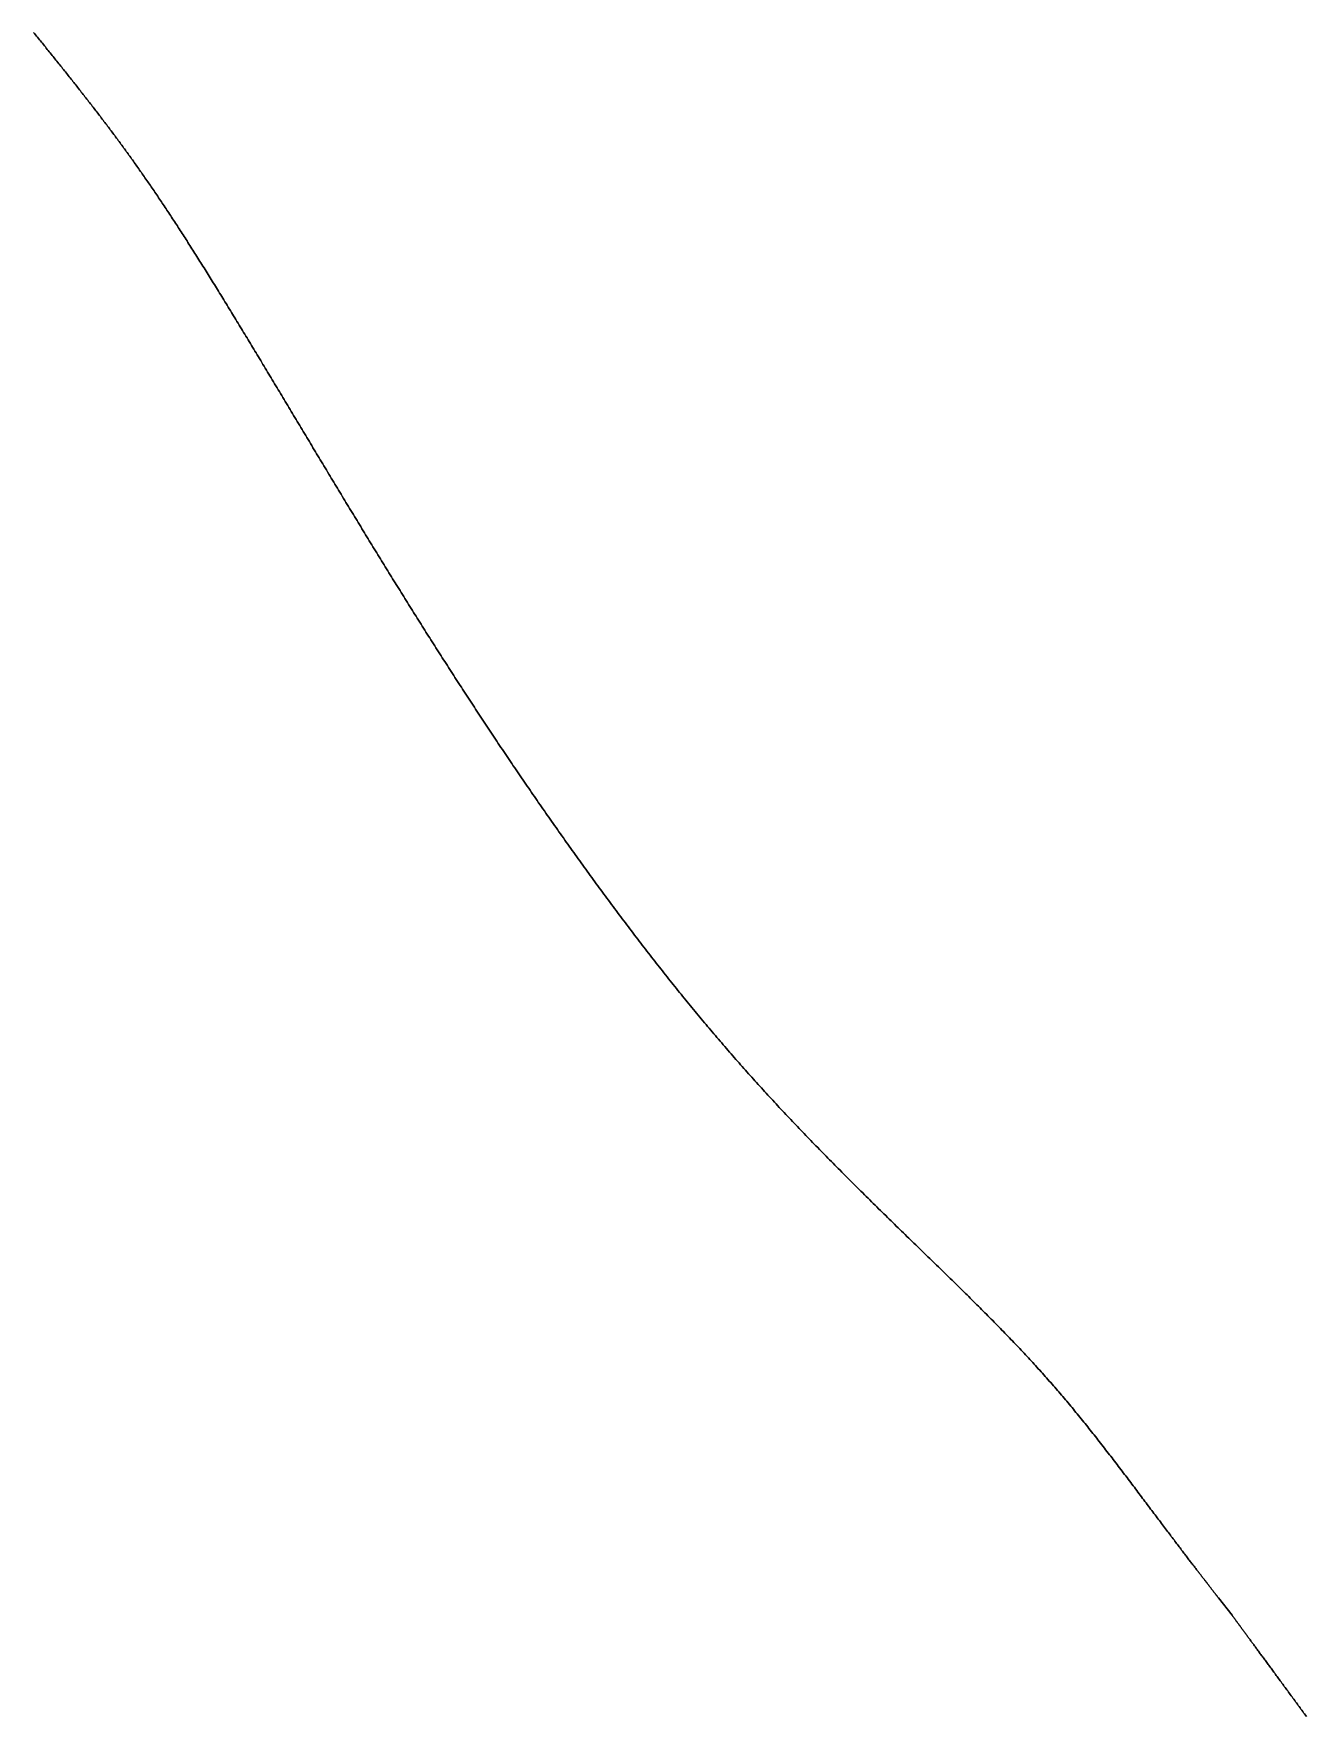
# Model space of a CAD drawing. Header units: inches. Extents: x 130170 to 284068, y 377793 to 804530.
# Drawn here: x 254250.4 to 254316.6, y 735555.7 to 735643.2 of the extents above; entities that cross this region are included whole.
import ezdxf

# ---------------------------------------------------------------- set-up
doc = ezdxf.new("R2010")
doc.units = ezdxf.units.IN
doc.header["$MEASUREMENT"] = 0
doc.layers.add('muni_il', color=7, linetype='Continuous')

msp = doc.modelspace()

# ---------------------------------------------------------------- linework, layer by layer
at = {"layer": 'muni_il'}
for points in [[(254250.414, 735643.249), (254250.465, 735643.185), (254250.516, 735643.122), (254250.567, 735643.059), (254250.618, 735642.996), (254250.669, 735642.933), (254250.72, 735642.87), (254250.771, 735642.807), (254250.821, 735642.745), (254250.872, 735642.682), (254250.922, 735642.619), (254250.973, 735642.556), (254251.024, 735642.494), (254251.074, 735642.431), (254251.124, 735642.369), (254251.175, 735642.306), (254251.225, 735642.244), (254251.275, 735642.182), (254251.325, 735642.119), (254251.375, 735642.057), (254251.425, 735641.995), (254251.475, 735641.933), (254251.525, 735641.871), (254251.575, 735641.809), (254251.625, 735641.747), (254251.674, 735641.685), (254251.724, 735641.623), (254251.773, 735641.561), (254251.823, 735641.499), (254251.872, 735641.438), (254251.922, 735641.376), (254251.971, 735641.314), (254252.02, 735641.253), (254252.069, 735641.191), (254252.118, 735641.13), (254252.167, 735641.068), (254252.216, 735641.007), (254252.265, 735640.945), (254252.314, 735640.884), (254252.362, 735640.823), (254252.411, 735640.761), (254252.46, 735640.7), (254252.508, 735640.639), (254252.556, 735640.578), (254252.605, 735640.516), (254252.653, 735640.455), (254252.701, 735640.394), (254252.749, 735640.333), (254252.797, 735640.272), (254252.845, 735640.211), (254252.893, 735640.15), (254252.941, 735640.089), (254252.989, 735640.028), (254253.037, 735639.967), (254253.085, 735639.906), (254253.132, 735639.845), (254253.18, 735639.784), (254253.227, 735639.723), (254253.275, 735639.662), (254253.322, 735639.601), (254253.369, 735639.54), (254253.417, 735639.479), (254253.464, 735639.418), (254253.511, 735639.357), (254253.558, 735639.296), (254253.605, 735639.235), (254253.652, 735639.174), (254253.699, 735639.113), (254253.746, 735639.052), (254253.793, 735638.991), (254253.84, 735638.93), (254253.887, 735638.869), (254253.933, 735638.807), (254253.98, 735638.746), (254254.026, 735638.685), (254254.073, 735638.623), (254254.12, 735638.562), (254254.166, 735638.501), (254254.213, 735638.439), (254254.259, 735638.377), (254254.306, 735638.316), (254254.352, 735638.254), (254254.398, 735638.192), (254254.445, 735638.13), (254254.491, 735638.068), (254254.537, 735638.006), (254254.584, 735637.944), (254254.63, 735637.882), (254254.676, 735637.82), (254254.722, 735637.757), (254254.769, 735637.695), (254254.815, 735637.632), (254254.861, 735637.57), (254254.907, 735637.507), (254254.953, 735637.444), (254254.999, 735637.381), (254255.046, 735637.318), (254255.092, 735637.255), (254255.138, 735637.191), (254255.184, 735637.128), (254255.23, 735637.064), (254255.276, 735637), (254255.323, 735636.936), (254255.369, 735636.872), (254255.415, 735636.808), (254255.461, 735636.744), (254255.508, 735636.679), (254255.554, 735636.615), (254255.6, 735636.55), (254255.646, 735636.485), (254255.693, 735636.42), (254255.739, 735636.354), (254255.786, 735636.289), (254255.832, 735636.223), (254255.878, 735636.157), (254255.925, 735636.091), (254255.972, 735636.025), (254256.018, 735635.959), (254256.065, 735635.892), (254256.111, 735635.825), (254256.158, 735635.758), (254256.205, 735635.691), (254256.252, 735635.623), (254256.298, 735635.556), (254256.345, 735635.488), (254256.392, 735635.42), (254256.439, 735635.351), (254256.486, 735635.283), (254256.534, 735635.214), (254256.581, 735635.145), (254256.628, 735635.076), (254256.676, 735635.006), (254256.723, 735634.936), (254256.77, 735634.867), (254256.818, 735634.796), (254256.866, 735634.726), (254256.913, 735634.655), (254256.961, 735634.584), (254257.009, 735634.513), (254257.057, 735634.441), (254257.105, 735634.37), (254257.153, 735634.298), (254257.201, 735634.225), (254257.25, 735634.153), (254257.298, 735634.08), (254257.347, 735634.007), (254257.395, 735633.933), (254257.444, 735633.86), (254257.493, 735633.786), (254257.542, 735633.712), (254257.591, 735633.637), (254257.64, 735633.562), (254257.689, 735633.487), (254257.738, 735633.412), (254257.788, 735633.336), (254257.837, 735633.26), (254257.887, 735633.184), (254257.937, 735633.107), (254257.987, 735633.03), (254258.037, 735632.953), (254258.087, 735632.875), (254258.137, 735632.798), (254258.187, 735632.719), (254258.238, 735632.641), (254258.288, 735632.562), (254258.339, 735632.483), (254258.39, 735632.404), (254258.441, 735632.324), (254258.492, 735632.244), (254258.543, 735632.164), (254258.595, 735632.083), (254258.646, 735632.002), (254258.698, 735631.921), (254258.749, 735631.839), (254258.801, 735631.757), (254258.853, 735631.675), (254258.905, 735631.593), (254258.958, 735631.51), (254259.01, 735631.427), (254259.063, 735631.343), (254259.115, 735631.259), (254259.168, 735631.175), (254259.221, 735631.091), (254259.274, 735631.006), (254259.327, 735630.921), (254259.381, 735630.836), (254259.434, 735630.75), (254259.488, 735630.664), (254259.541, 735630.577), (254259.595, 735630.491), (254259.649, 735630.404), (254259.704, 735630.316), (254259.758, 735630.229), (254259.812, 735630.141), (254259.867, 735630.053), (254259.922, 735629.964), (254259.976, 735629.875), (254260.032, 735629.786), (254260.087, 735629.696), (254260.142, 735629.607), (254260.197, 735629.516), (254260.253, 735629.426), (254260.309, 735629.335), (254260.365, 735629.244), (254260.421, 735629.153), (254260.477, 735629.061), (254260.533, 735628.969), (254260.589, 735628.877), (254260.646, 735628.785), (254260.703, 735628.692), (254260.759, 735628.599), (254260.816, 735628.505), (254260.873, 735628.412), (254260.931, 735628.318), (254260.988, 735628.224), (254261.045, 735628.129), (254261.103, 735628.034), (254261.161, 735627.939), (254261.219, 735627.844), (254261.277, 735627.748), (254261.335, 735627.653), (254261.393, 735627.557), (254261.451, 735627.46), (254261.51, 735627.364), (254261.568, 735627.267), (254261.627, 735627.17), (254261.686, 735627.072), (254261.745, 735626.975), (254261.804, 735626.877), (254261.863, 735626.779), (254261.923, 735626.681), (254261.982, 735626.582), (254262.042, 735626.483), (254262.101, 735626.384), (254262.161, 735626.285), (254262.221, 735626.186), (254262.281, 735626.086), (254262.341, 735625.986), (254262.401, 735625.886), (254262.462, 735625.786), (254262.522, 735625.686), (254262.582, 735625.585), (254262.643, 735625.484), (254262.704, 735625.383), (254262.764, 735625.282), (254262.825, 735625.181), (254262.886, 735625.079), (254262.948, 735624.977), (254263.009, 735624.876), (254263.07, 735624.774), (254263.131, 735624.671), (254263.193, 735624.569), (254263.254, 735624.467), (254263.316, 735624.364), (254263.378, 735624.261), (254263.439, 735624.158), (254263.501, 735624.055), (254263.563, 735623.952), (254263.625, 735623.849), (254263.687, 735623.745), (254263.749, 735623.641), (254263.811, 735623.538), (254263.874, 735623.434), (254263.936, 735623.33), (254263.998, 735623.226), (254264.061, 735623.122), (254264.123, 735623.018), (254264.186, 735622.913), (254264.249, 735622.809), (254264.311, 735622.704), (254264.374, 735622.6), (254264.437, 735622.495), (254264.5, 735622.39), (254264.563, 735622.286), (254264.626, 735622.181), (254264.689, 735622.076), (254264.752, 735621.971), (254264.815, 735621.866), (254264.878, 735621.761), (254264.941, 735621.656), (254265.004, 735621.55), (254265.067, 735621.445), (254265.131, 735621.34), (254265.194, 735621.235), (254265.257, 735621.129), (254265.321, 735621.024), (254265.384, 735620.918), (254265.448, 735620.813), (254265.511, 735620.707), (254265.575, 735620.602), (254265.638, 735620.497), (254265.702, 735620.391), (254265.765, 735620.286), (254265.829, 735620.18), (254265.892, 735620.075), (254265.956, 735619.969), (254266.02, 735619.864), (254266.083, 735619.758), (254266.147, 735619.653), (254266.211, 735619.547), (254266.274, 735619.442), (254266.338, 735619.336), (254266.402, 735619.231), (254266.466, 735619.126), (254266.529, 735619.02), (254266.593, 735618.915), (254266.657, 735618.81), (254266.721, 735618.704), (254266.784, 735618.599), (254266.848, 735618.494), (254266.912, 735618.389), (254266.976, 735618.284), (254267.04, 735618.179), (254267.103, 735618.073), (254267.167, 735617.968), (254267.231, 735617.864), (254267.295, 735617.759), (254267.359, 735617.654), (254267.423, 735617.549), (254267.486, 735617.444), (254267.55, 735617.339), (254267.614, 735617.235), (254267.678, 735617.13), (254267.742, 735617.026), (254267.805, 735616.921), (254267.869, 735616.817), (254267.933, 735616.712), (254267.997, 735616.608), (254268.061, 735616.503), (254268.125, 735616.399), (254268.189, 735616.295), (254268.253, 735616.191), (254268.316, 735616.087), (254268.38, 735615.983), (254268.444, 735615.879), (254268.508, 735615.775), (254268.572, 735615.671), (254268.636, 735615.567), (254268.7, 735615.464), (254268.764, 735615.36), (254268.827, 735615.256), (254268.891, 735615.153), (254268.955, 735615.049), (254269.019, 735614.946), (254269.083, 735614.842), (254269.147, 735614.739), (254269.211, 735614.636), (254269.275, 735614.533), (254269.339, 735614.429), (254269.403, 735614.326), (254269.467, 735614.223), (254269.531, 735614.12), (254269.595, 735614.017), (254269.659, 735613.914), (254269.724, 735613.811), (254269.788, 735613.708), (254269.852, 735613.605), (254269.916, 735613.503), (254269.98, 735613.4), (254270.044, 735613.297), (254270.109, 735613.194), (254270.173, 735613.092), (254270.238, 735612.989), (254270.302, 735612.887), (254270.366, 735612.784), (254270.431, 735612.681), (254270.495, 735612.579), (254270.56, 735612.476), (254270.624, 735612.374), (254270.689, 735612.272), (254270.754, 735612.169), (254270.818, 735612.067), (254270.883, 735611.964), (254270.948, 735611.862), (254271.013, 735611.759), (254271.078, 735611.657), (254271.143, 735611.554), (254271.208, 735611.452), (254271.273, 735611.35), (254271.338, 735611.247), (254271.403, 735611.145), (254271.469, 735611.042), (254271.534, 735610.94), (254271.6, 735610.837), (254271.665, 735610.735), (254271.731, 735610.632), (254271.796, 735610.53), (254271.862, 735610.427), (254271.928, 735610.325), (254271.994, 735610.222), (254272.06, 735610.119), (254272.126, 735610.017), (254272.192, 735609.914), (254272.258, 735609.811), (254272.325, 735609.708), (254272.391, 735609.605), (254272.458, 735609.502), (254272.524, 735609.4), (254272.591, 735609.297), (254272.658, 735609.194), (254272.725, 735609.091), (254272.792, 735608.987), (254272.859, 735608.884), (254272.926, 735608.781), (254272.994, 735608.678), (254273.061, 735608.574), (254273.128, 735608.471), (254273.196, 735608.367), (254273.264, 735608.264), (254273.332, 735608.16), (254273.4, 735608.056), (254273.468, 735607.953), (254273.536, 735607.849), (254273.605, 735607.745), (254273.673, 735607.641), (254273.742, 735607.537), (254273.811, 735607.433), (254273.88, 735607.328), (254273.949, 735607.224), (254274.018, 735607.12), (254274.087, 735607.015), (254274.157, 735606.911), (254274.226, 735606.806), (254274.296, 735606.701), (254274.366, 735606.596), (254274.436, 735606.491), (254274.506, 735606.386), (254274.576, 735606.281), (254274.647, 735606.176), (254274.717, 735606.071), (254274.788, 735605.966), (254274.859, 735605.86), (254274.93, 735605.755), (254275.001, 735605.649), (254275.072, 735605.543), (254275.143, 735605.437), (254275.215, 735605.331), (254275.287, 735605.225), (254275.358, 735605.119), (254275.43, 735605.013), (254275.502, 735604.907), (254275.575, 735604.801), (254275.647, 735604.694), (254275.72, 735604.588), (254275.792, 735604.481), (254275.865, 735604.374), (254275.938, 735604.268), (254276.011, 735604.161), (254276.084, 735604.054), (254276.158, 735603.947), (254276.231, 735603.84), (254276.305, 735603.733), (254276.379, 735603.625), (254276.453, 735603.518), (254276.527, 735603.411), (254276.601, 735603.303), (254276.676, 735603.196), (254276.75, 735603.088), (254276.825, 735602.981), (254276.9, 735602.873), (254276.975, 735602.765), (254277.05, 735602.657), (254277.125, 735602.55), (254277.201, 735602.442), (254277.276, 735602.334), (254277.352, 735602.226), (254277.428, 735602.118), (254277.503, 735602.01), (254277.579, 735601.901), (254277.656, 735601.793), (254277.732, 735601.685), (254277.808, 735601.577), (254277.885, 735601.469), (254277.961, 735601.36), (254278.038, 735601.252), (254278.115, 735601.144), (254278.192, 735601.035), (254278.269, 735600.927), (254278.346, 735600.819), (254278.424, 735600.711), (254278.501, 735600.602), (254278.579, 735600.494), (254278.656, 735600.386), (254278.734, 735600.277), (254278.812, 735600.169), (254278.89, 735600.061), (254278.968, 735599.953), (254279.046, 735599.844), (254279.124, 735599.736), (254279.202, 735599.628), (254279.281, 735599.52), (254279.359, 735599.412), (254279.438, 735599.304), (254279.517, 735599.196), (254279.596, 735599.088), (254279.674, 735598.98), (254279.753, 735598.872), (254279.832, 735598.764), (254279.911, 735598.657), (254279.99, 735598.549), (254280.07, 735598.442), (254280.149, 735598.334), (254280.228, 735598.227), (254280.308, 735598.12), (254280.387, 735598.013), (254280.467, 735597.905), (254280.546, 735597.798), (254280.626, 735597.692), (254280.706, 735597.585), (254280.785, 735597.478), (254280.865, 735597.372), (254280.945, 735597.265), (254281.025, 735597.159), (254281.105, 735597.053), (254281.185, 735596.946), (254281.265, 735596.84), (254281.345, 735596.735), (254281.425, 735596.629), (254281.505, 735596.523), (254281.585, 735596.418), (254281.666, 735596.313), (254281.746, 735596.208), (254281.826, 735596.103), (254281.906, 735595.998), (254281.987, 735595.893), (254282.067, 735595.789), (254282.147, 735595.684), (254282.228, 735595.58), (254282.308, 735595.476), (254282.389, 735595.372), (254282.469, 735595.269), (254282.55, 735595.165), (254282.63, 735595.062), (254282.711, 735594.959), (254282.792, 735594.856), (254282.872, 735594.753), (254282.953, 735594.65), (254283.033, 735594.548), (254283.114, 735594.445), (254283.195, 735594.343), (254283.275, 735594.242), (254283.356, 735594.14), (254283.437, 735594.038), (254283.518, 735593.937), (254283.598, 735593.836), (254283.679, 735593.735), (254283.76, 735593.634), (254283.841, 735593.534), (254283.922, 735593.433), (254284.002, 735593.333), (254284.083, 735593.233), (254284.164, 735593.133), (254284.245, 735593.034), (254284.326, 735592.934), (254284.407, 735592.835), (254284.488, 735592.736), (254284.569, 735592.637), (254284.65, 735592.539), (254284.731, 735592.44), (254284.812, 735592.342), (254284.893, 735592.244), (254284.974, 735592.146), (254285.055, 735592.048), (254285.136, 735591.951), (254285.218, 735591.853), (254285.299, 735591.756), (254285.38, 735591.659), (254285.461, 735591.562), (254285.543, 735591.466), (254285.624, 735591.369), (254285.705, 735591.273), (254285.787, 735591.177), (254285.868, 735591.081), (254285.95, 735590.985), (254286.032, 735590.89), (254286.113, 735590.794), (254286.195, 735590.699), (254286.277, 735590.604), (254286.358, 735590.509), (254286.44, 735590.414), (254286.522, 735590.32), (254286.604, 735590.225), (254286.686, 735590.131), (254286.768, 735590.037), (254286.851, 735589.943), (254286.933, 735589.849), (254287.015, 735589.755), (254287.098, 735589.661), (254287.18, 735589.568), (254287.263, 735589.474), (254287.345, 735589.381), (254287.428, 735589.288), (254287.511, 735589.195), (254287.594, 735589.102), (254287.677, 735589.009), (254287.76, 735588.916), (254287.843, 735588.824), (254287.927, 735588.731), (254288.01, 735588.639), (254288.094, 735588.546), (254288.177, 735588.454), (254288.261, 735588.362), (254288.345, 735588.27), (254288.429, 735588.178), (254288.513, 735588.086), (254288.597, 735587.994), (254288.682, 735587.903), (254288.766, 735587.811), (254288.851, 735587.719), (254288.935, 735587.628), (254289.02, 735587.536), (254289.105, 735587.445), (254289.19, 735587.353), (254289.275, 735587.262), (254289.361, 735587.171), (254289.446, 735587.079), (254289.532, 735586.988), (254289.618, 735586.897), (254289.704, 735586.806), (254289.79, 735586.715), (254289.876, 735586.624), (254289.962, 735586.533), (254290.049, 735586.442), (254290.135, 735586.351), (254290.222, 735586.26), (254290.309, 735586.169), (254290.396, 735586.078), (254290.483, 735585.987), (254290.571, 735585.896), (254290.658, 735585.805), (254290.746, 735585.714), (254290.834, 735585.623), (254290.922, 735585.532), (254291.01, 735585.441), (254291.098, 735585.351), (254291.187, 735585.26), (254291.275, 735585.169), (254291.364, 735585.078), (254291.453, 735584.987), (254291.542, 735584.896), (254291.631, 735584.806), (254291.72, 735584.715), (254291.809, 735584.624), (254291.899, 735584.533), (254291.988, 735584.442), (254292.078, 735584.351), (254292.168, 735584.261), (254292.258, 735584.17), (254292.348, 735584.079), (254292.439, 735583.988), (254292.529, 735583.897), (254292.62, 735583.807), (254292.71, 735583.716), (254292.801, 735583.625), (254292.892, 735583.534), (254292.983, 735583.443), (254293.074, 735583.353), (254293.165, 735583.262), (254293.256, 735583.171), (254293.348, 735583.08), (254293.439, 735582.99), (254293.53, 735582.899), (254293.622, 735582.808), (254293.714, 735582.718), (254293.805, 735582.627), (254293.897, 735582.536), (254293.989, 735582.446), (254294.081, 735582.355), (254294.173, 735582.265), (254294.265, 735582.174), (254294.357, 735582.084), (254294.449, 735581.993), (254294.541, 735581.903), (254294.633, 735581.813), (254294.725, 735581.723), (254294.817, 735581.632), (254294.909, 735581.542), (254295.001, 735581.452), (254295.093, 735581.362), (254295.185, 735581.272), (254295.277, 735581.182), (254295.369, 735581.093), (254295.461, 735581.003), (254295.553, 735580.913), (254295.645, 735580.824), (254295.737, 735580.734), (254295.829, 735580.645), (254295.92, 735580.556), (254296.012, 735580.466), (254296.104, 735580.377), (254296.195, 735580.288), (254296.287, 735580.199), (254296.378, 735580.111), (254296.469, 735580.022), (254296.56, 735579.933), (254296.651, 735579.845), (254296.742, 735579.757), (254296.832, 735579.668), (254296.923, 735579.58), (254297.013, 735579.492), (254297.104, 735579.405), (254297.194, 735579.317), (254297.284, 735579.229), (254297.373, 735579.142), (254297.463, 735579.055), (254297.552, 735578.968), (254297.642, 735578.881), (254297.731, 735578.794), (254297.819, 735578.707), (254297.908, 735578.621), (254297.996, 735578.535), (254298.085, 735578.448), (254298.173, 735578.362), (254298.26, 735578.276), (254298.348, 735578.191), (254298.435, 735578.105), (254298.522, 735578.02), (254298.609, 735577.935), (254298.696, 735577.85), (254298.782, 735577.765), (254298.868, 735577.68), (254298.954, 735577.595), (254299.039, 735577.511), (254299.124, 735577.427), (254299.209, 735577.343), (254299.294, 735577.259), (254299.378, 735577.175), (254299.462, 735577.091), (254299.546, 735577.008), (254299.63, 735576.925), (254299.713, 735576.841), (254299.796, 735576.759), (254299.879, 735576.676), (254299.961, 735576.593), (254300.043, 735576.511), (254300.125, 735576.428), (254300.206, 735576.346), (254300.288, 735576.264), (254300.369, 735576.182), (254300.449, 735576.1), (254300.529, 735576.018), (254300.609, 735575.937), (254300.689, 735575.855), (254300.768, 735575.774), (254300.847, 735575.693), (254300.926, 735575.612), (254301.005, 735575.53), (254301.083, 735575.45), (254301.161, 735575.369), (254301.238, 735575.288), (254301.316, 735575.207), (254301.393, 735575.127), (254301.469, 735575.046), (254301.546, 735574.966), (254301.622, 735574.886), (254301.698, 735574.805), (254301.773, 735574.725), (254301.849, 735574.645), (254301.924, 735574.565), (254301.998, 735574.484), (254302.073, 735574.404), (254302.147, 735574.324), (254302.221, 735574.244), (254302.295, 735574.164), (254302.368, 735574.084), (254302.442, 735574.004), (254302.515, 735573.924), (254302.588, 735573.844), (254302.66, 735573.764), (254302.732, 735573.684), (254302.804, 735573.603), (254302.876, 735573.523), (254302.948, 735573.443), (254303.02, 735573.363), (254303.091, 735573.282), (254303.162, 735573.202), (254303.233, 735573.121), (254303.303, 735573.041), (254303.374, 735572.96), (254303.444, 735572.879), (254303.514, 735572.799), (254303.584, 735572.718), (254303.654, 735572.637), (254303.724, 735572.556), (254303.793, 735572.474), (254303.863, 735572.393), (254303.932, 735572.312), (254304.001, 735572.23), (254304.07, 735572.148), (254304.139, 735572.066), (254304.208, 735571.984), (254304.277, 735571.902), (254304.345, 735571.82), (254304.414, 735571.738), (254304.482, 735571.655), (254304.55, 735571.572), (254304.618, 735571.49), (254304.686, 735571.407), (254304.754, 735571.324), (254304.822, 735571.24), (254304.89, 735571.157), (254304.957, 735571.073), (254305.025, 735570.99), (254305.093, 735570.906), (254305.16, 735570.822), (254305.228, 735570.738), (254305.295, 735570.654), (254305.362, 735570.569), (254305.429, 735570.485), (254305.496, 735570.4), (254305.563, 735570.315), (254305.63, 735570.231), (254305.697, 735570.146), (254305.764, 735570.061), (254305.831, 735569.975), (254305.897, 735569.89), (254305.964, 735569.805), (254306.03, 735569.72), (254306.097, 735569.634), (254306.163, 735569.549), (254306.229, 735569.463), (254306.296, 735569.378), (254306.362, 735569.292), (254306.428, 735569.206), (254306.494, 735569.121), (254306.559, 735569.035), (254306.625, 735568.95), (254306.69, 735568.864), (254306.756, 735568.779), (254306.821, 735568.693), (254306.886, 735568.608), (254306.951, 735568.522), (254307.016, 735568.437), (254307.081, 735568.352), (254307.145, 735568.267), (254307.21, 735568.183), (254307.274, 735568.098), (254307.338, 735568.013), (254307.401, 735567.929), (254307.465, 735567.845), (254307.528, 735567.761), (254307.591, 735567.678), (254307.654, 735567.595), (254307.717, 735567.512), (254307.779, 735567.429), (254307.841, 735567.347), (254307.903, 735567.264), (254307.965, 735567.183), (254308.026, 735567.101), (254308.087, 735567.02), (254308.147, 735566.94), (254308.207, 735566.86), (254308.267, 735566.78), (254308.327, 735566.701), (254308.386, 735566.622), (254308.445, 735566.544), (254308.503, 735566.466), (254308.562, 735566.389), (254308.619, 735566.312), (254308.676, 735566.236), (254308.733, 735566.161), (254308.789, 735566.086), (254308.845, 735566.011), (254308.901, 735565.938), (254308.956, 735565.865), (254309.01, 735565.792), (254309.064, 735565.721), (254309.118, 735565.65), (254309.171, 735565.579), (254309.223, 735565.51), (254309.275, 735565.441), (254309.326, 735565.373), (254309.377, 735565.305), (254309.428, 735565.239), (254309.477, 735565.173), (254309.527, 735565.107), (254309.575, 735565.043), (254309.623, 735564.98), (254309.671, 735564.917), (254309.718, 735564.855), (254309.764, 735564.794), (254309.81, 735564.733), (254309.855, 735564.674), (254309.899, 735564.615), (254309.943, 735564.557), (254309.987, 735564.5), (254310.029, 735564.444), (254310.072, 735564.389), (254310.113, 735564.334), (254310.154, 735564.28), (254310.194, 735564.227), (254310.234, 735564.175), (254310.273, 735564.124), (254310.312, 735564.073), (254310.35, 735564.023), (254310.387, 735563.975), (254310.424, 735563.926), (254310.46, 735563.879), (254310.496, 735563.832), (254310.531, 735563.787), (254310.566, 735563.741), (254310.6, 735563.697), (254310.633, 735563.653), (254310.666, 735563.61), (254310.699, 735563.568), (254310.731, 735563.526), (254310.762, 735563.486), (254310.793, 735563.445), (254310.824, 735563.406), (254310.854, 735563.367), (254310.883, 735563.328), (254310.912, 735563.291), (254310.941, 735563.254), (254310.969, 735563.217), (254310.997, 735563.181), (254311.024, 735563.145), (254311.051, 735563.11), (254311.078, 735563.076), (254311.104, 735563.042), (254311.13, 735563.008), (254311.155, 735562.975), (254311.18, 735562.942), (254311.205, 735562.91), (254311.23, 735562.878), (254311.254, 735562.847), (254311.278, 735562.816), (254311.302, 735562.785), (254311.325, 735562.755), (254311.348, 735562.725), (254311.371, 735562.695), (254311.393, 735562.666), (254311.416, 735562.637), (254311.438, 735562.608), (254311.46, 735562.579), (254311.482, 735562.551), (254311.503, 735562.523), (254311.525, 735562.495), (254311.546, 735562.468), (254311.567, 735562.44), (254311.588, 735562.413), (254311.608, 735562.386), (254311.629, 735562.359), (254311.65, 735562.333), (254311.67, 735562.306), (254311.69, 735562.28), (254311.711, 735562.254), (254311.731, 735562.227), (254311.751, 735562.201), (254311.771, 735562.175), (254311.791, 735562.149), (254311.811, 735562.123), (254311.832, 735562.096), (254311.852, 735562.07), (254311.873, 735562.043), (254311.894, 735562.016), (254311.915, 735561.989), (254311.936, 735561.962), (254311.958, 735561.933), (254311.98, 735561.905), (254312.003, 735561.876), (254312.026, 735561.845), (254312.736, 735560.94), (254312.744, 735560.929), (254312.751, 735560.919), (254312.76, 735560.907), (254312.771, 735560.893), (254312.783, 735560.876), (254312.796, 735560.858), (254312.811, 735560.839), (254312.826, 735560.818), (254312.842, 735560.795), (254312.86, 735560.772), (254312.878, 735560.747), (254312.896, 735560.722), (254312.916, 735560.695), (254312.936, 735560.668), (254312.956, 735560.641), (254312.977, 735560.612), (254312.998, 735560.583), (254313.02, 735560.554), (254313.042, 735560.524), (254313.064, 735560.493), (254313.086, 735560.463), (254313.109, 735560.432), (254313.132, 735560.401), (254313.155, 735560.369), (254313.178, 735560.337), (254313.202, 735560.305), (254313.226, 735560.273), (254313.249, 735560.24), (254313.274, 735560.208), (254313.298, 735560.175), (254313.322, 735560.142), (254313.346, 735560.109), (254313.371, 735560.075), (254313.396, 735560.041), (254313.421, 735560.007), (254313.446, 735559.974), (254313.471, 735559.939), (254313.496, 735559.905), (254313.522, 735559.87), (254313.547, 735559.835), (254313.573, 735559.8), (254313.599, 735559.765), (254313.625, 735559.729), (254313.652, 735559.693), (254313.678, 735559.657), (254313.705, 735559.62), (254313.732, 735559.584), (254313.76, 735559.547), (254313.787, 735559.509), (254313.815, 735559.471), (254313.843, 735559.433), (254313.871, 735559.395), (254313.9, 735559.356), (254313.929, 735559.317), (254313.958, 735559.277), (254313.988, 735559.237), (254314.017, 735559.196), (254314.048, 735559.156), (254314.078, 735559.114), (254314.109, 735559.072), (254314.14, 735559.03), (254314.171, 735558.987), (254314.203, 735558.944), (254314.235, 735558.901), (254314.268, 735558.856), (254314.301, 735558.812), (254314.334, 735558.767), (254314.367, 735558.721), (254314.401, 735558.675), (254314.436, 735558.628), (254314.47, 735558.581), (254314.505, 735558.534), (254314.541, 735558.485), (254314.577, 735558.437), (254314.613, 735558.388), (254314.649, 735558.338), (254314.686, 735558.288), (254314.724, 735558.237), (254314.761, 735558.186), (254314.799, 735558.134), (254314.838, 735558.082), (254314.876, 735558.029), (254314.916, 735557.976), (254314.955, 735557.922), (254314.995, 735557.868), (254315.035, 735557.813), (254315.076, 735557.758), (254315.116, 735557.702), (254315.158, 735557.646), (254315.199, 735557.59), (254315.241, 735557.533), (254315.283, 735557.476), (254315.325, 735557.418), (254315.368, 735557.36), (254315.411, 735557.301), (254315.454, 735557.242), (254315.498, 735557.183), (254315.542, 735557.123), (254315.586, 735557.063), (254315.63, 735557.003), (254315.675, 735556.942), (254315.719, 735556.881), (254315.764, 735556.82), (254315.81, 735556.758), (254315.855, 735556.696), (254315.901, 735556.634), (254315.946, 735556.572), (254315.992, 735556.509), (254316.038, 735556.446), (254316.084, 735556.383), (254316.131, 735556.32), (254316.177, 735556.256), (254316.224, 735556.192), (254316.271, 735556.129), (254316.318, 735556.065), (254316.364, 735556), (254316.412, 735555.936), (254316.458, 735555.872), (254316.506, 735555.807), (254316.553, 735555.743), (254316.6, 735555.678)], [(254316.6, 735555.678), (254316.553, 735555.743), (254316.506, 735555.807), (254316.458, 735555.872), (254316.412, 735555.936), (254316.364, 735556), (254316.318, 735556.065), (254316.271, 735556.129), (254316.224, 735556.192), (254316.177, 735556.256), (254316.131, 735556.32), (254316.084, 735556.383), (254316.038, 735556.446), (254315.992, 735556.509), (254315.946, 735556.572), (254315.901, 735556.634), (254315.855, 735556.696), (254315.81, 735556.758), (254315.764, 735556.82), (254315.719, 735556.881), (254315.675, 735556.942), (254315.63, 735557.003), (254315.586, 735557.063), (254315.542, 735557.123), (254315.498, 735557.183), (254315.454, 735557.242), (254315.411, 735557.301), (254315.368, 735557.36), (254315.325, 735557.418), (254315.283, 735557.476), (254315.241, 735557.533), (254315.199, 735557.59), (254315.158, 735557.646), (254315.116, 735557.702), (254315.076, 735557.758), (254315.035, 735557.813), (254314.995, 735557.868), (254314.955, 735557.922), (254314.916, 735557.976), (254314.876, 735558.029), (254314.838, 735558.082), (254314.799, 735558.134), (254314.761, 735558.186), (254314.724, 735558.237), (254314.686, 735558.288), (254314.649, 735558.338), (254314.613, 735558.388), (254314.577, 735558.437), (254314.541, 735558.485), (254314.505, 735558.534), (254314.47, 735558.581), (254314.436, 735558.628), (254314.401, 735558.675), (254314.367, 735558.721), (254314.334, 735558.767), (254314.301, 735558.812), (254314.268, 735558.856), (254314.235, 735558.901), (254314.203, 735558.944), (254314.171, 735558.987), (254314.14, 735559.03), (254314.109, 735559.072), (254314.078, 735559.114), (254314.048, 735559.156), (254314.017, 735559.196), (254313.988, 735559.237), (254313.958, 735559.277), (254313.929, 735559.317), (254313.9, 735559.356), (254313.871, 735559.395), (254313.843, 735559.433), (254313.815, 735559.471), (254313.787, 735559.509), (254313.76, 735559.547), (254313.732, 735559.584), (254313.705, 735559.62), (254313.678, 735559.657), (254313.652, 735559.693), (254313.625, 735559.729), (254313.599, 735559.765), (254313.573, 735559.8), (254313.547, 735559.835), (254313.522, 735559.87), (254313.496, 735559.905), (254313.471, 735559.939), (254313.446, 735559.974), (254313.421, 735560.007), (254313.396, 735560.041), (254313.371, 735560.075), (254313.346, 735560.109), (254313.322, 735560.142), (254313.298, 735560.175), (254313.274, 735560.208), (254313.249, 735560.24), (254313.226, 735560.273), (254313.202, 735560.305), (254313.178, 735560.337), (254313.155, 735560.369), (254313.132, 735560.401), (254313.109, 735560.432), (254313.086, 735560.463), (254313.064, 735560.493), (254313.042, 735560.524), (254313.02, 735560.554), (254312.998, 735560.583), (254312.977, 735560.612), (254312.956, 735560.641), (254312.936, 735560.668), (254312.916, 735560.695), (254312.896, 735560.722), (254312.878, 735560.747), (254312.86, 735560.772), (254312.842, 735560.795), (254312.826, 735560.818), (254312.811, 735560.839), (254312.796, 735560.858), (254312.783, 735560.876), (254312.771, 735560.893), (254312.76, 735560.907), (254312.751, 735560.919), (254312.744, 735560.929), (254312.736, 735560.94), (254312.026, 735561.845), (254312.003, 735561.876), (254311.98, 735561.905), (254311.958, 735561.933), (254311.936, 735561.962), (254311.915, 735561.989), (254311.894, 735562.016), (254311.873, 735562.043), (254311.852, 735562.07), (254311.832, 735562.096), (254311.811, 735562.123), (254311.791, 735562.149), (254311.771, 735562.175), (254311.751, 735562.201), (254311.731, 735562.227), (254311.711, 735562.254), (254311.69, 735562.28), (254311.67, 735562.306), (254311.65, 735562.333), (254311.629, 735562.359), (254311.608, 735562.386), (254311.588, 735562.413), (254311.567, 735562.44), (254311.546, 735562.468), (254311.525, 735562.495), (254311.503, 735562.523), (254311.482, 735562.551), (254311.46, 735562.579), (254311.438, 735562.608), (254311.416, 735562.637), (254311.393, 735562.666), (254311.371, 735562.695), (254311.348, 735562.725), (254311.325, 735562.755), (254311.302, 735562.785), (254311.278, 735562.816), (254311.254, 735562.847), (254311.23, 735562.878), (254311.205, 735562.91), (254311.18, 735562.942), (254311.155, 735562.975), (254311.13, 735563.008), (254311.104, 735563.042), (254311.078, 735563.076), (254311.051, 735563.11), (254311.024, 735563.145), (254310.997, 735563.181), (254310.969, 735563.217), (254310.941, 735563.254), (254310.912, 735563.291), (254310.883, 735563.328), (254310.854, 735563.367), (254310.824, 735563.406), (254310.793, 735563.445), (254310.762, 735563.486), (254310.731, 735563.526), (254310.699, 735563.568), (254310.666, 735563.61), (254310.633, 735563.653), (254310.6, 735563.697), (254310.566, 735563.741), (254310.531, 735563.787), (254310.496, 735563.832), (254310.46, 735563.879), (254310.424, 735563.926), (254310.387, 735563.975), (254310.35, 735564.023), (254310.312, 735564.073), (254310.273, 735564.124), (254310.234, 735564.175), (254310.194, 735564.227), (254310.154, 735564.28), (254310.113, 735564.334), (254310.072, 735564.389), (254310.029, 735564.444), (254309.987, 735564.5), (254309.943, 735564.557), (254309.899, 735564.615), (254309.855, 735564.674), (254309.81, 735564.733), (254309.764, 735564.794), (254309.718, 735564.855), (254309.671, 735564.917), (254309.623, 735564.98), (254309.575, 735565.043), (254309.527, 735565.107), (254309.477, 735565.173), (254309.428, 735565.239), (254309.377, 735565.305), (254309.326, 735565.373), (254309.275, 735565.441), (254309.223, 735565.51), (254309.171, 735565.579), (254309.118, 735565.65), (254309.064, 735565.721), (254309.01, 735565.792), (254308.956, 735565.865), (254308.901, 735565.938), (254308.845, 735566.011), (254308.789, 735566.086), (254308.733, 735566.161), (254308.676, 735566.236), (254308.619, 735566.312), (254308.562, 735566.389), (254308.503, 735566.466), (254308.445, 735566.544), (254308.386, 735566.622), (254308.327, 735566.701), (254308.267, 735566.78), (254308.207, 735566.86), (254308.147, 735566.94), (254308.087, 735567.02), (254308.026, 735567.101), (254307.965, 735567.183), (254307.903, 735567.264), (254307.841, 735567.347), (254307.779, 735567.429), (254307.717, 735567.512), (254307.654, 735567.595), (254307.591, 735567.678), (254307.528, 735567.761), (254307.465, 735567.845), (254307.401, 735567.929), (254307.338, 735568.013), (254307.274, 735568.098), (254307.21, 735568.183), (254307.145, 735568.267), (254307.081, 735568.352), (254307.016, 735568.437), (254306.951, 735568.522), (254306.886, 735568.608), (254306.821, 735568.693), (254306.756, 735568.779), (254306.69, 735568.864), (254306.625, 735568.95), (254306.559, 735569.035), (254306.494, 735569.121), (254306.428, 735569.206), (254306.362, 735569.292), (254306.296, 735569.378), (254306.229, 735569.463), (254306.163, 735569.549), (254306.097, 735569.634), (254306.03, 735569.72), (254305.964, 735569.805), (254305.897, 735569.89), (254305.831, 735569.975), (254305.764, 735570.061), (254305.697, 735570.146), (254305.63, 735570.231), (254305.563, 735570.315), (254305.496, 735570.4), (254305.429, 735570.485), (254305.362, 735570.569), (254305.295, 735570.654), (254305.228, 735570.738), (254305.16, 735570.822), (254305.093, 735570.906), (254305.025, 735570.99), (254304.957, 735571.073), (254304.89, 735571.157), (254304.822, 735571.24), (254304.754, 735571.324), (254304.686, 735571.407), (254304.618, 735571.49), (254304.55, 735571.572), (254304.482, 735571.655), (254304.414, 735571.738), (254304.345, 735571.82), (254304.277, 735571.902), (254304.208, 735571.984), (254304.139, 735572.066), (254304.07, 735572.148), (254304.001, 735572.23), (254303.932, 735572.312), (254303.863, 735572.393), (254303.793, 735572.474), (254303.724, 735572.556), (254303.654, 735572.637), (254303.584, 735572.718), (254303.514, 735572.799), (254303.444, 735572.879), (254303.374, 735572.96), (254303.303, 735573.041), (254303.233, 735573.121), (254303.162, 735573.202), (254303.091, 735573.282), (254303.02, 735573.363), (254302.948, 735573.443), (254302.876, 735573.523), (254302.804, 735573.603), (254302.732, 735573.684), (254302.66, 735573.764), (254302.588, 735573.844), (254302.515, 735573.924), (254302.442, 735574.004), (254302.368, 735574.084), (254302.295, 735574.164), (254302.221, 735574.244), (254302.147, 735574.324), (254302.073, 735574.404), (254301.998, 735574.484), (254301.924, 735574.565), (254301.849, 735574.645), (254301.773, 735574.725), (254301.698, 735574.805), (254301.622, 735574.886), (254301.546, 735574.966), (254301.469, 735575.046), (254301.393, 735575.127), (254301.316, 735575.207), (254301.238, 735575.288), (254301.161, 735575.369), (254301.083, 735575.45), (254301.005, 735575.53), (254300.926, 735575.612), (254300.847, 735575.693), (254300.768, 735575.774), (254300.689, 735575.855), (254300.609, 735575.937), (254300.529, 735576.018), (254300.449, 735576.1), (254300.369, 735576.182), (254300.288, 735576.264), (254300.206, 735576.346), (254300.125, 735576.428), (254300.043, 735576.511), (254299.961, 735576.593), (254299.879, 735576.676), (254299.796, 735576.759), (254299.713, 735576.841), (254299.63, 735576.925), (254299.546, 735577.008), (254299.462, 735577.091), (254299.378, 735577.175), (254299.294, 735577.259), (254299.209, 735577.343), (254299.124, 735577.427), (254299.039, 735577.511), (254298.954, 735577.595), (254298.868, 735577.68), (254298.782, 735577.765), (254298.696, 735577.85), (254298.609, 735577.935), (254298.522, 735578.02), (254298.435, 735578.105), (254298.348, 735578.191), (254298.26, 735578.276), (254298.173, 735578.362), (254298.085, 735578.448), (254297.996, 735578.535), (254297.908, 735578.621), (254297.819, 735578.707), (254297.731, 735578.794), (254297.642, 735578.881), (254297.552, 735578.968), (254297.463, 735579.055), (254297.373, 735579.142), (254297.284, 735579.229), (254297.194, 735579.317), (254297.104, 735579.405), (254297.013, 735579.492), (254296.923, 735579.58), (254296.832, 735579.668), (254296.742, 735579.757), (254296.651, 735579.845), (254296.56, 735579.933), (254296.469, 735580.022), (254296.378, 735580.111), (254296.287, 735580.199), (254296.195, 735580.288), (254296.104, 735580.377), (254296.012, 735580.466), (254295.92, 735580.556), (254295.829, 735580.645), (254295.737, 735580.734), (254295.645, 735580.824), (254295.553, 735580.913), (254295.461, 735581.003), (254295.369, 735581.093), (254295.277, 735581.182), (254295.185, 735581.272), (254295.093, 735581.362), (254295.001, 735581.452), (254294.909, 735581.542), (254294.817, 735581.632), (254294.725, 735581.723), (254294.633, 735581.813), (254294.541, 735581.903), (254294.449, 735581.993), (254294.357, 735582.084), (254294.265, 735582.174), (254294.173, 735582.265), (254294.081, 735582.355), (254293.989, 735582.446), (254293.897, 735582.536), (254293.805, 735582.627), (254293.714, 735582.718), (254293.622, 735582.808), (254293.53, 735582.899), (254293.439, 735582.99), (254293.348, 735583.08), (254293.256, 735583.171), (254293.165, 735583.262), (254293.074, 735583.353), (254292.983, 735583.443), (254292.892, 735583.534), (254292.801, 735583.625), (254292.71, 735583.716), (254292.62, 735583.807), (254292.529, 735583.897), (254292.439, 735583.988), (254292.348, 735584.079), (254292.258, 735584.17), (254292.168, 735584.261), (254292.078, 735584.351), (254291.988, 735584.442), (254291.899, 735584.533), (254291.809, 735584.624), (254291.72, 735584.715), (254291.631, 735584.806), (254291.542, 735584.896), (254291.453, 735584.987), (254291.364, 735585.078), (254291.275, 735585.169), (254291.187, 735585.26), (254291.098, 735585.351), (254291.01, 735585.441), (254290.922, 735585.532), (254290.834, 735585.623), (254290.746, 735585.714), (254290.658, 735585.805), (254290.571, 735585.896), (254290.483, 735585.987), (254290.396, 735586.078), (254290.309, 735586.169), (254290.222, 735586.26), (254290.135, 735586.351), (254290.049, 735586.442), (254289.962, 735586.533), (254289.876, 735586.624), (254289.79, 735586.715), (254289.704, 735586.806), (254289.618, 735586.897), (254289.532, 735586.988), (254289.446, 735587.079), (254289.361, 735587.171), (254289.275, 735587.262), (254289.19, 735587.353), (254289.105, 735587.445), (254289.02, 735587.536), (254288.935, 735587.628), (254288.851, 735587.719), (254288.766, 735587.811), (254288.682, 735587.903), (254288.597, 735587.994), (254288.513, 735588.086), (254288.429, 735588.178), (254288.345, 735588.27), (254288.261, 735588.362), (254288.177, 735588.454), (254288.094, 735588.546), (254288.01, 735588.639), (254287.927, 735588.731), (254287.843, 735588.824), (254287.76, 735588.916), (254287.677, 735589.009), (254287.594, 735589.102), (254287.511, 735589.195), (254287.428, 735589.288), (254287.345, 735589.381), (254287.263, 735589.474), (254287.18, 735589.568), (254287.098, 735589.661), (254287.015, 735589.755), (254286.933, 735589.849), (254286.851, 735589.943), (254286.768, 735590.037), (254286.686, 735590.131), (254286.604, 735590.225), (254286.522, 735590.32), (254286.44, 735590.414), (254286.358, 735590.509), (254286.277, 735590.604), (254286.195, 735590.699), (254286.113, 735590.794), (254286.032, 735590.89), (254285.95, 735590.985), (254285.868, 735591.081), (254285.787, 735591.177), (254285.705, 735591.273), (254285.624, 735591.369), (254285.543, 735591.466), (254285.461, 735591.562), (254285.38, 735591.659), (254285.299, 735591.756), (254285.218, 735591.853), (254285.136, 735591.951), (254285.055, 735592.048), (254284.974, 735592.146), (254284.893, 735592.244), (254284.812, 735592.342), (254284.731, 735592.44), (254284.65, 735592.539), (254284.569, 735592.637), (254284.488, 735592.736), (254284.407, 735592.835), (254284.326, 735592.934), (254284.245, 735593.034), (254284.164, 735593.133), (254284.083, 735593.233), (254284.002, 735593.333), (254283.922, 735593.433), (254283.841, 735593.534), (254283.76, 735593.634), (254283.679, 735593.735), (254283.598, 735593.836), (254283.518, 735593.937), (254283.437, 735594.038), (254283.356, 735594.14), (254283.275, 735594.242), (254283.195, 735594.343), (254283.114, 735594.445), (254283.033, 735594.548), (254282.953, 735594.65), (254282.872, 735594.753), (254282.792, 735594.856), (254282.711, 735594.959), (254282.63, 735595.062), (254282.55, 735595.165), (254282.469, 735595.269), (254282.389, 735595.372), (254282.308, 735595.476), (254282.228, 735595.58), (254282.147, 735595.684), (254282.067, 735595.789), (254281.987, 735595.893), (254281.906, 735595.998), (254281.826, 735596.103), (254281.746, 735596.208), (254281.666, 735596.313), (254281.585, 735596.418), (254281.505, 735596.523), (254281.425, 735596.629), (254281.345, 735596.735), (254281.265, 735596.84), (254281.185, 735596.946), (254281.105, 735597.053), (254281.025, 735597.159), (254280.945, 735597.265), (254280.865, 735597.372), (254280.785, 735597.478), (254280.706, 735597.585), (254280.626, 735597.692), (254280.546, 735597.798), (254280.467, 735597.905), (254280.387, 735598.013), (254280.308, 735598.12), (254280.228, 735598.227), (254280.149, 735598.334), (254280.07, 735598.442), (254279.99, 735598.549), (254279.911, 735598.657), (254279.832, 735598.764), (254279.753, 735598.872), (254279.674, 735598.98), (254279.596, 735599.088), (254279.517, 735599.196), (254279.438, 735599.304), (254279.359, 735599.412), (254279.281, 735599.52), (254279.202, 735599.628), (254279.124, 735599.736), (254279.046, 735599.844), (254278.968, 735599.953), (254278.89, 735600.061), (254278.812, 735600.169), (254278.734, 735600.277), (254278.656, 735600.386), (254278.579, 735600.494), (254278.501, 735600.602), (254278.424, 735600.711), (254278.346, 735600.819), (254278.269, 735600.927), (254278.192, 735601.035), (254278.115, 735601.144), (254278.038, 735601.252), (254277.961, 735601.36), (254277.885, 735601.469), (254277.808, 735601.577), (254277.732, 735601.685), (254277.656, 735601.793), (254277.579, 735601.901), (254277.503, 735602.01), (254277.428, 735602.118), (254277.352, 735602.226), (254277.276, 735602.334), (254277.201, 735602.442), (254277.125, 735602.55), (254277.05, 735602.657), (254276.975, 735602.765), (254276.9, 735602.873), (254276.825, 735602.981), (254276.75, 735603.088), (254276.676, 735603.196), (254276.601, 735603.303), (254276.527, 735603.411), (254276.453, 735603.518), (254276.379, 735603.625), (254276.305, 735603.733), (254276.231, 735603.84), (254276.158, 735603.947), (254276.084, 735604.054), (254276.011, 735604.161), (254275.938, 735604.268), (254275.865, 735604.374), (254275.792, 735604.481), (254275.72, 735604.588), (254275.647, 735604.694), (254275.575, 735604.801), (254275.502, 735604.907), (254275.43, 735605.013), (254275.358, 735605.119), (254275.287, 735605.225), (254275.215, 735605.331), (254275.143, 735605.437), (254275.072, 735605.543), (254275.001, 735605.649), (254274.93, 735605.755), (254274.859, 735605.86), (254274.788, 735605.966), (254274.717, 735606.071), (254274.647, 735606.176), (254274.576, 735606.281), (254274.506, 735606.386), (254274.436, 735606.491), (254274.366, 735606.596), (254274.296, 735606.701), (254274.226, 735606.806), (254274.157, 735606.911), (254274.087, 735607.015), (254274.018, 735607.12), (254273.949, 735607.224), (254273.88, 735607.328), (254273.811, 735607.433), (254273.742, 735607.537), (254273.673, 735607.641), (254273.605, 735607.745), (254273.536, 735607.849), (254273.468, 735607.953), (254273.4, 735608.056), (254273.332, 735608.16), (254273.264, 735608.264), (254273.196, 735608.367), (254273.128, 735608.471), (254273.061, 735608.574), (254272.994, 735608.678), (254272.926, 735608.781), (254272.859, 735608.884), (254272.792, 735608.987), (254272.725, 735609.091), (254272.658, 735609.194), (254272.591, 735609.297), (254272.524, 735609.4), (254272.458, 735609.502), (254272.391, 735609.605), (254272.325, 735609.708), (254272.258, 735609.811), (254272.192, 735609.914), (254272.126, 735610.017), (254272.06, 735610.119), (254271.994, 735610.222), (254271.928, 735610.325), (254271.862, 735610.427), (254271.796, 735610.53), (254271.731, 735610.632), (254271.665, 735610.735), (254271.6, 735610.837), (254271.534, 735610.94), (254271.469, 735611.042), (254271.403, 735611.145), (254271.338, 735611.247), (254271.273, 735611.35), (254271.208, 735611.452), (254271.143, 735611.554), (254271.078, 735611.657), (254271.013, 735611.759), (254270.948, 735611.862), (254270.883, 735611.964), (254270.818, 735612.067), (254270.754, 735612.169), (254270.689, 735612.272), (254270.624, 735612.374), (254270.56, 735612.476), (254270.495, 735612.579), (254270.431, 735612.681), (254270.366, 735612.784), (254270.302, 735612.887), (254270.238, 735612.989), (254270.173, 735613.092), (254270.109, 735613.194), (254270.044, 735613.297), (254269.98, 735613.4), (254269.916, 735613.503), (254269.852, 735613.605), (254269.788, 735613.708), (254269.724, 735613.811), (254269.659, 735613.914), (254269.595, 735614.017), (254269.531, 735614.12), (254269.467, 735614.223), (254269.403, 735614.326), (254269.339, 735614.429), (254269.275, 735614.533), (254269.211, 735614.636), (254269.147, 735614.739), (254269.083, 735614.842), (254269.019, 735614.946), (254268.955, 735615.049), (254268.891, 735615.153), (254268.827, 735615.256), (254268.764, 735615.36), (254268.7, 735615.464), (254268.636, 735615.567), (254268.572, 735615.671), (254268.508, 735615.775), (254268.444, 735615.879), (254268.38, 735615.983), (254268.316, 735616.087), (254268.253, 735616.191), (254268.189, 735616.295), (254268.125, 735616.399), (254268.061, 735616.503), (254267.997, 735616.608), (254267.933, 735616.712), (254267.869, 735616.817), (254267.805, 735616.921), (254267.742, 735617.026), (254267.678, 735617.13), (254267.614, 735617.235), (254267.55, 735617.339), (254267.486, 735617.444), (254267.423, 735617.549), (254267.359, 735617.654), (254267.295, 735617.759), (254267.231, 735617.864), (254267.167, 735617.968), (254267.103, 735618.073), (254267.04, 735618.179), (254266.976, 735618.284), (254266.912, 735618.389), (254266.848, 735618.494), (254266.784, 735618.599), (254266.721, 735618.704), (254266.657, 735618.81), (254266.593, 735618.915), (254266.529, 735619.02), (254266.466, 735619.126), (254266.402, 735619.231), (254266.338, 735619.336), (254266.274, 735619.442), (254266.211, 735619.547), (254266.147, 735619.653), (254266.083, 735619.758), (254266.02, 735619.864), (254265.956, 735619.969), (254265.892, 735620.075), (254265.829, 735620.18), (254265.765, 735620.286), (254265.702, 735620.391), (254265.638, 735620.497), (254265.575, 735620.602), (254265.511, 735620.707), (254265.448, 735620.813), (254265.384, 735620.918), (254265.321, 735621.024), (254265.257, 735621.129), (254265.194, 735621.235), (254265.131, 735621.34), (254265.067, 735621.445), (254265.004, 735621.55), (254264.941, 735621.656), (254264.878, 735621.761), (254264.815, 735621.866), (254264.752, 735621.971), (254264.689, 735622.076), (254264.626, 735622.181), (254264.563, 735622.286), (254264.5, 735622.39), (254264.437, 735622.495), (254264.374, 735622.6), (254264.311, 735622.704), (254264.249, 735622.809), (254264.186, 735622.913), (254264.123, 735623.018), (254264.061, 735623.122), (254263.998, 735623.226), (254263.936, 735623.33), (254263.874, 735623.434), (254263.811, 735623.538), (254263.749, 735623.641), (254263.687, 735623.745), (254263.625, 735623.849), (254263.563, 735623.952), (254263.501, 735624.055), (254263.439, 735624.158), (254263.378, 735624.261), (254263.316, 735624.364), (254263.254, 735624.467), (254263.193, 735624.569), (254263.131, 735624.671), (254263.07, 735624.774), (254263.009, 735624.876), (254262.948, 735624.977), (254262.886, 735625.079), (254262.825, 735625.181), (254262.764, 735625.282), (254262.704, 735625.383), (254262.643, 735625.484), (254262.582, 735625.585), (254262.522, 735625.686), (254262.462, 735625.786), (254262.401, 735625.886), (254262.341, 735625.986), (254262.281, 735626.086), (254262.221, 735626.186), (254262.161, 735626.285), (254262.101, 735626.384), (254262.042, 735626.483), (254261.982, 735626.582), (254261.923, 735626.681), (254261.863, 735626.779), (254261.804, 735626.877), (254261.745, 735626.975), (254261.686, 735627.072), (254261.627, 735627.17), (254261.568, 735627.267), (254261.51, 735627.364), (254261.451, 735627.46), (254261.393, 735627.557), (254261.335, 735627.653), (254261.277, 735627.748), (254261.219, 735627.844), (254261.161, 735627.939), (254261.103, 735628.034), (254261.045, 735628.129), (254260.988, 735628.224), (254260.931, 735628.318), (254260.873, 735628.412), (254260.816, 735628.505), (254260.759, 735628.599), (254260.703, 735628.692), (254260.646, 735628.785), (254260.589, 735628.877), (254260.533, 735628.969), (254260.477, 735629.061), (254260.421, 735629.153), (254260.365, 735629.244), (254260.309, 735629.335), (254260.253, 735629.426), (254260.197, 735629.516), (254260.142, 735629.607), (254260.087, 735629.696), (254260.032, 735629.786), (254259.976, 735629.875), (254259.922, 735629.964), (254259.867, 735630.053), (254259.812, 735630.141), (254259.758, 735630.229), (254259.704, 735630.316), (254259.649, 735630.404), (254259.595, 735630.491), (254259.541, 735630.577), (254259.488, 735630.664), (254259.434, 735630.75), (254259.381, 735630.836), (254259.327, 735630.921), (254259.274, 735631.006), (254259.221, 735631.091), (254259.168, 735631.175), (254259.115, 735631.259), (254259.063, 735631.343), (254259.01, 735631.427), (254258.958, 735631.51), (254258.905, 735631.593), (254258.853, 735631.675), (254258.801, 735631.757), (254258.749, 735631.839), (254258.698, 735631.921), (254258.646, 735632.002), (254258.595, 735632.083), (254258.543, 735632.164), (254258.492, 735632.244), (254258.441, 735632.324), (254258.39, 735632.404), (254258.339, 735632.483), (254258.288, 735632.562), (254258.238, 735632.641), (254258.187, 735632.719), (254258.137, 735632.798), (254258.087, 735632.875), (254258.037, 735632.953), (254257.987, 735633.03), (254257.937, 735633.107), (254257.887, 735633.184), (254257.837, 735633.26), (254257.788, 735633.336), (254257.738, 735633.412), (254257.689, 735633.487), (254257.64, 735633.562), (254257.591, 735633.637), (254257.542, 735633.712), (254257.493, 735633.786), (254257.444, 735633.86), (254257.395, 735633.933), (254257.347, 735634.007), (254257.298, 735634.08), (254257.25, 735634.153), (254257.201, 735634.225), (254257.153, 735634.298), (254257.105, 735634.37), (254257.057, 735634.441), (254257.009, 735634.513), (254256.961, 735634.584), (254256.913, 735634.655), (254256.866, 735634.726), (254256.818, 735634.796), (254256.77, 735634.867), (254256.723, 735634.936), (254256.676, 735635.006), (254256.628, 735635.076), (254256.581, 735635.145), (254256.534, 735635.214), (254256.486, 735635.283), (254256.439, 735635.351), (254256.392, 735635.42), (254256.345, 735635.488), (254256.298, 735635.556), (254256.252, 735635.623), (254256.205, 735635.691), (254256.158, 735635.758), (254256.111, 735635.825), (254256.065, 735635.892), (254256.018, 735635.959), (254255.972, 735636.025), (254255.925, 735636.091), (254255.878, 735636.157), (254255.832, 735636.223), (254255.786, 735636.289), (254255.739, 735636.354), (254255.693, 735636.42), (254255.646, 735636.485), (254255.6, 735636.55), (254255.554, 735636.615), (254255.508, 735636.679), (254255.461, 735636.744), (254255.415, 735636.808), (254255.369, 735636.872), (254255.323, 735636.936), (254255.276, 735637), (254255.23, 735637.064), (254255.184, 735637.128), (254255.138, 735637.191), (254255.092, 735637.255), (254255.046, 735637.318), (254254.999, 735637.381), (254254.953, 735637.444), (254254.907, 735637.507), (254254.861, 735637.57), (254254.815, 735637.632), (254254.769, 735637.695), (254254.722, 735637.757), (254254.676, 735637.82), (254254.63, 735637.882), (254254.584, 735637.944), (254254.537, 735638.006), (254254.491, 735638.068), (254254.445, 735638.13), (254254.398, 735638.192), (254254.352, 735638.254), (254254.306, 735638.316), (254254.259, 735638.377), (254254.213, 735638.439), (254254.166, 735638.501), (254254.12, 735638.562), (254254.073, 735638.623), (254254.026, 735638.685), (254253.98, 735638.746), (254253.933, 735638.807), (254253.887, 735638.869), (254253.84, 735638.93), (254253.793, 735638.991), (254253.746, 735639.052), (254253.699, 735639.113), (254253.652, 735639.174), (254253.605, 735639.235), (254253.558, 735639.296), (254253.511, 735639.357), (254253.464, 735639.418), (254253.417, 735639.479), (254253.369, 735639.54), (254253.322, 735639.601), (254253.275, 735639.662), (254253.227, 735639.723), (254253.18, 735639.784), (254253.132, 735639.845), (254253.085, 735639.906), (254253.037, 735639.967), (254252.989, 735640.028), (254252.941, 735640.089), (254252.893, 735640.15), (254252.845, 735640.211), (254252.797, 735640.272), (254252.749, 735640.333), (254252.701, 735640.394), (254252.653, 735640.455), (254252.605, 735640.516), (254252.556, 735640.578), (254252.508, 735640.639), (254252.46, 735640.7), (254252.411, 735640.761), (254252.362, 735640.823), (254252.314, 735640.884), (254252.265, 735640.945), (254252.216, 735641.007), (254252.167, 735641.068), (254252.118, 735641.13), (254252.069, 735641.191), (254252.02, 735641.253), (254251.971, 735641.314), (254251.922, 735641.376), (254251.872, 735641.438), (254251.823, 735641.499), (254251.773, 735641.561), (254251.724, 735641.623), (254251.674, 735641.685), (254251.625, 735641.747), (254251.575, 735641.809), (254251.525, 735641.871), (254251.475, 735641.933), (254251.425, 735641.995), (254251.375, 735642.057), (254251.325, 735642.119), (254251.275, 735642.182), (254251.225, 735642.244), (254251.175, 735642.306), (254251.124, 735642.369), (254251.074, 735642.431), (254251.024, 735642.494), (254250.973, 735642.556), (254250.922, 735642.619), (254250.872, 735642.682), (254250.821, 735642.745), (254250.771, 735642.807), (254250.72, 735642.87), (254250.669, 735642.933), (254250.618, 735642.996), (254250.567, 735643.059), (254250.516, 735643.122), (254250.465, 735643.185), (254250.414, 735643.249)]]:
    msp.add_lwpolyline(points, dxfattribs=at)

doc.saveas('drawing.dxf')
